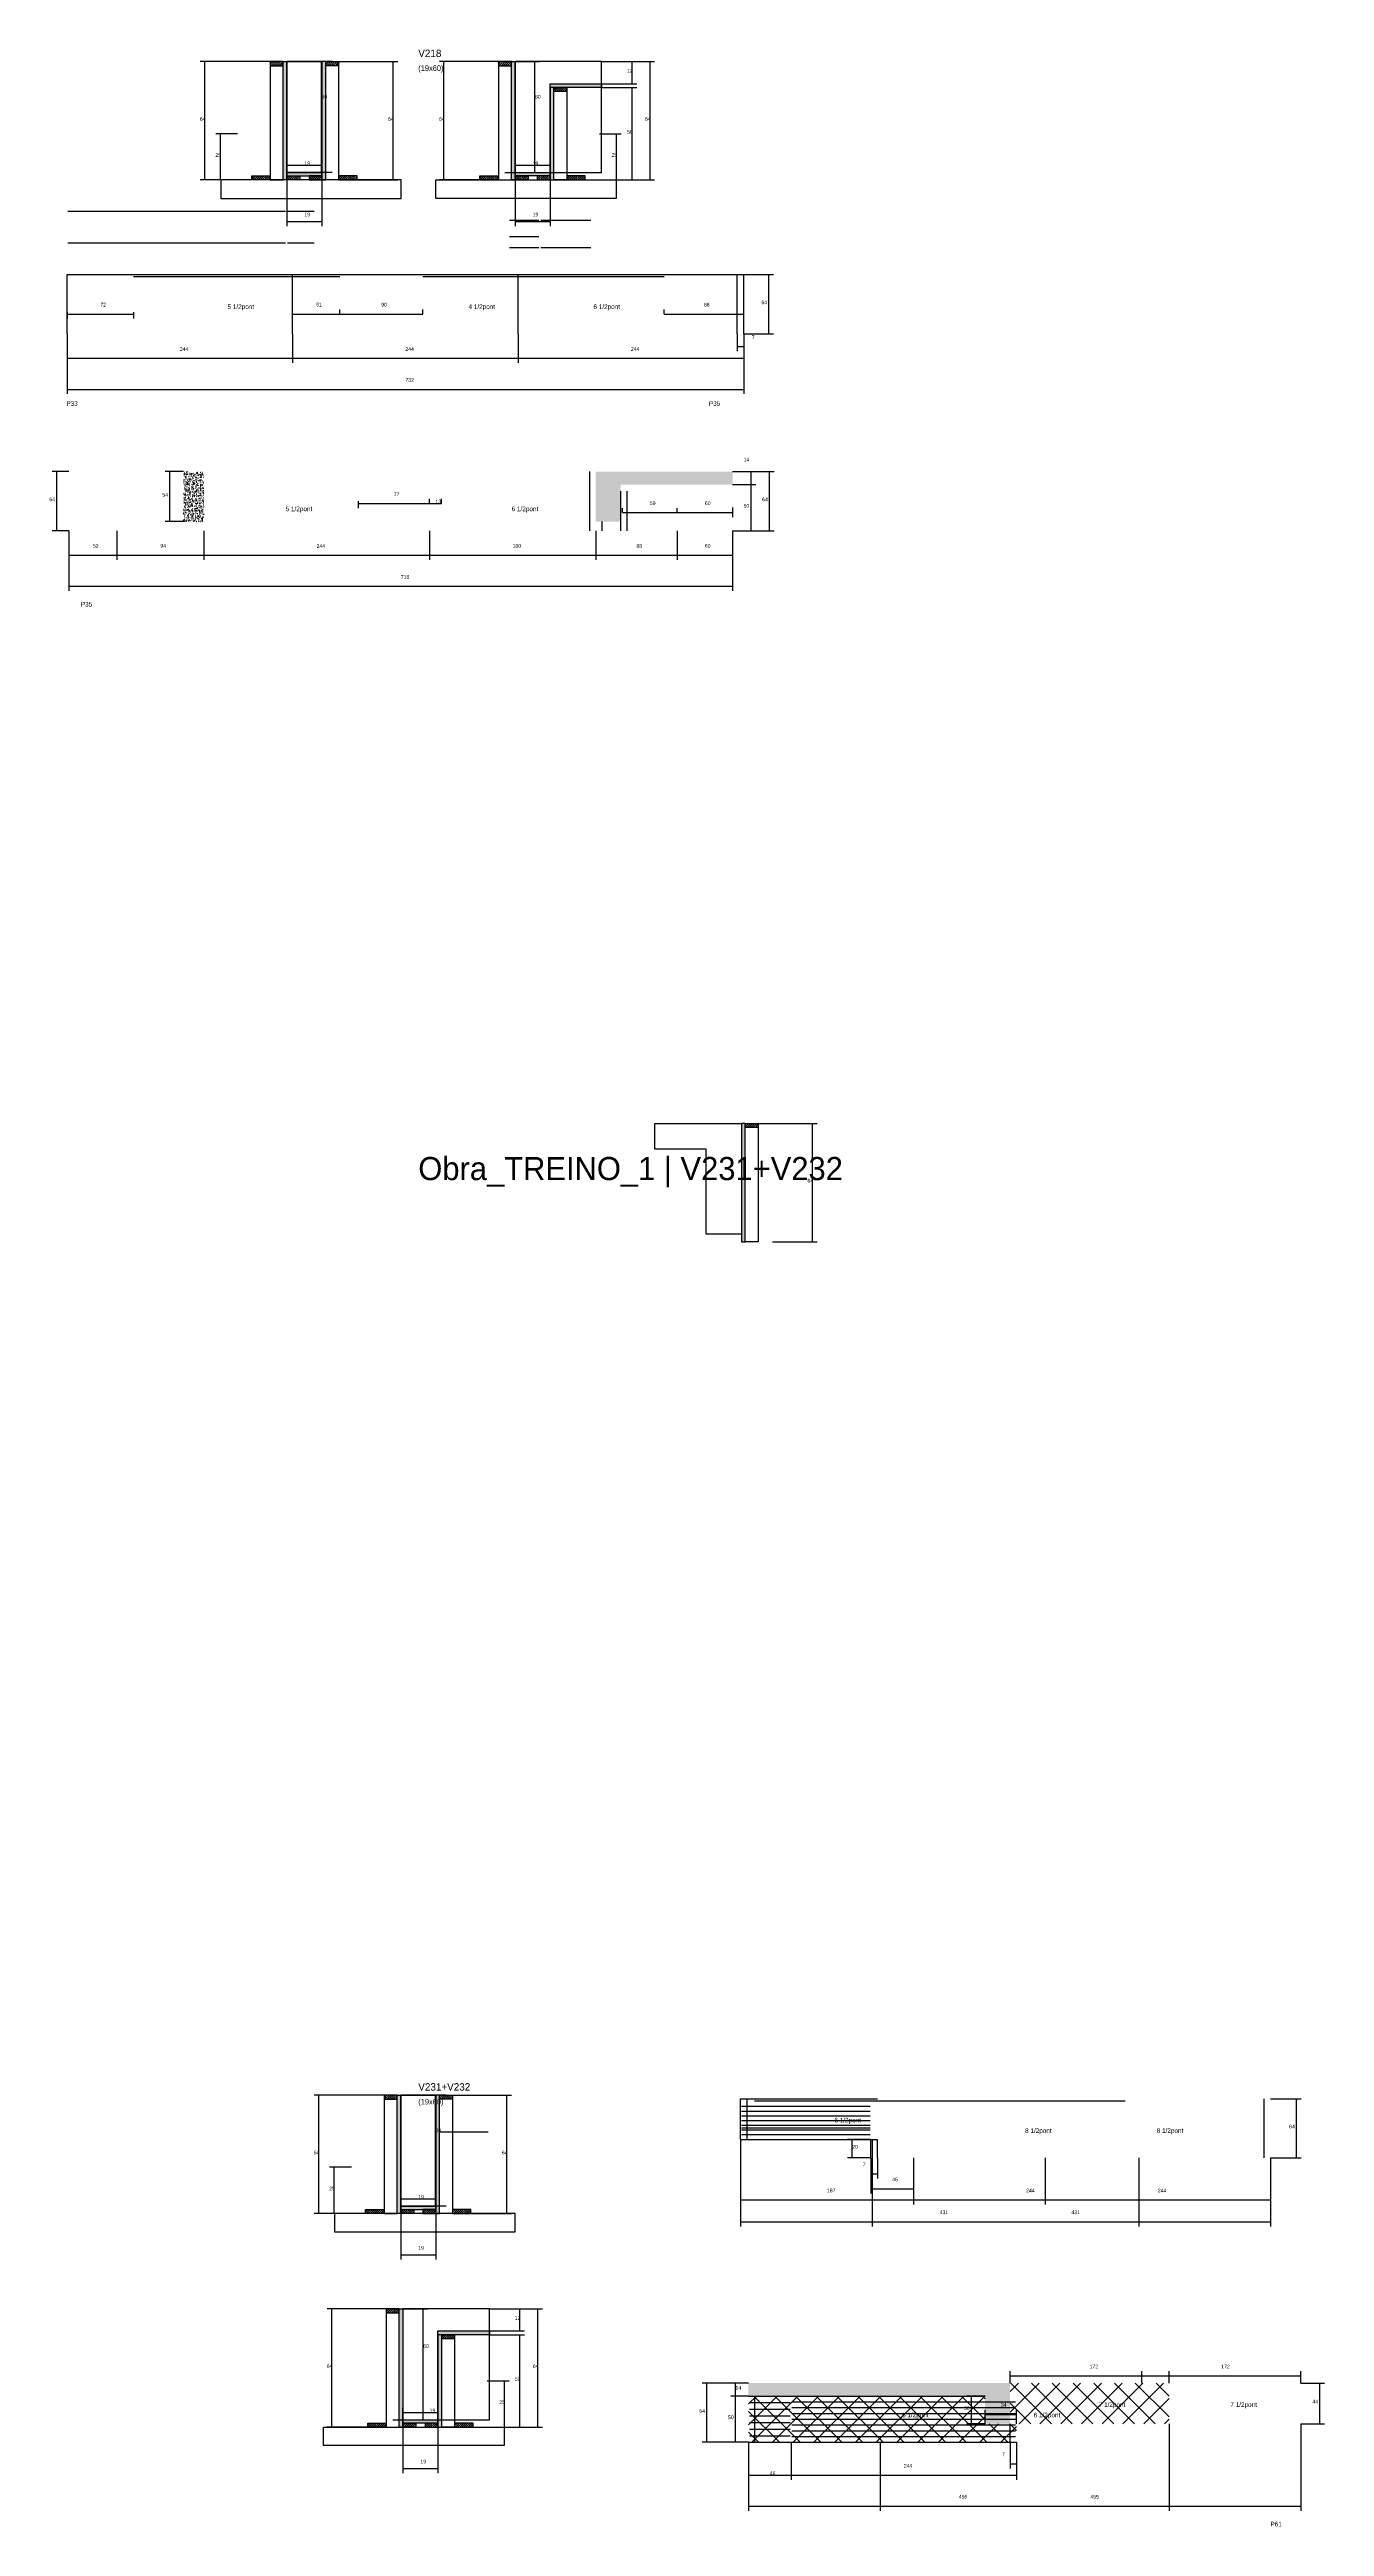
# Model space of a CAD drawing. Header units: metres. Extents: x -2848 to 22762, y -49062 to 1016.
# Drawn here: x 1201 to 2580, y -18067 to -15387 of the extents above; entities that cross this region are included whole.
import ezdxf

# ---------------------------------------------------------------- set-up
doc = ezdxf.new("R2010")
doc.units = ezdxf.units.M
for name, color, linetype in [('CONCRETO', 251, 'Continuous'), ('COTA', 4, 'Continuous'), ('Cota Seção (2x)', 4, 'Continuous'), ('Hachura', 253, 'Continuous'), ('LABEL_ID', 3, 'Continuous'), ('Madeira', 126, 'Continuous'), ('NOMENCLATURA', 7, 'Continuous'), ('Painéis', 200, 'Continuous'), ('REAPROVEITAMENTO', 251, 'Continuous'), ('SARR_2.2x7', 40, 'Continuous'), ('Texto Seção', 7, 'Continuous')]:
    doc.layers.add(name, color=color, linetype=linetype)

msp = doc.modelspace()

# ---------------------------------------------------------------- hatches: boundary and pattern name
at = {"layer": 'COTA'}
h = msp.add_hatch(dxfattribs=at)
h.set_pattern_fill('AR-CONC', scale=0.03)
h.paths.add_polyline_path([(1368, -15897.5), (1368, -15843.5), (1368, -15843.5), (1346, -15843.5), (1346, -15843.5), (1346, -15897.5), (1346, -15897.5), (1368, -15897.5)])
h = msp.add_hatch(dxfattribs=at)
h.set_pattern_fill('AR-CONC', scale=0.03)
h.paths.add_polyline_path([(1819, -15897.5), (1819, -15857.5), (1819, -15857.5), (1940, -15857.5), (1940, -15857.5), (1940, -15843.5), (1940, -15843.5), (1792, -15843.5), (1792, -15843.5), (1792, -15897.5), (1792, -15897.5), (1819, -15897.5)])
h = msp.add_hatch(dxfattribs=at)
h.set_pattern_fill('AR-CONC', scale=0.03)
h.paths.add_polyline_path([(2240.2, -17911.5), (1957.2, -17911.5), (1957.2, -17925.5), (2213.2, -17925.5), (2213.2, -17955.5), (2240.2, -17955.5)])
at = {"layer": 'Hachura'}
h = msp.add_hatch(dxfattribs=at)
h.set_pattern_fill('ANSI31', scale=0.5)
h.paths.add_polyline_path([(1453.8, -15404.4), (1453.8, -15400), (1453.8, -15400), (1439.8, -15400), (1439.8, -15400), (1439.8, -15404.4), (1439.8, -15404.4), (1453.8, -15404.4)])
h = msp.add_hatch(color=8, dxfattribs=at)
h.dxf.hatch_style = 1
h.paths.add_polyline_path([(1453.8, -15400), (1457.8, -15400), (1457.8, -15400), (1457.8, -15528), (1457.8, -15528), (1453.8, -15528), (1453.8, -15528), (1453.8, -15400)])
h = msp.add_hatch(color=8, dxfattribs=at)
h.dxf.hatch_style = 1
h.paths.add_polyline_path([(1499.8, -15400), (1495.8, -15400), (1495.8, -15400), (1495.8, -15528), (1495.8, -15528), (1499.8, -15528), (1499.8, -15528), (1499.8, -15400)])
h = msp.add_hatch(dxfattribs=at)
h.set_pattern_fill('ANSI31', scale=0.5)
h.paths.add_polyline_path([(1499.8, -15404.4), (1499.8, -15400), (1499.8, -15400), (1513.8, -15400), (1513.8, -15400), (1513.8, -15404.4), (1513.8, -15404.4), (1499.8, -15404.4)])
h = msp.add_hatch(dxfattribs=at)
h.set_pattern_fill('ANSI31', scale=0.5)
h.paths.add_polyline_path([(1700.7, -15404.4), (1700.7, -15400), (1700.7, -15400), (1686.7, -15400), (1686.7, -15400), (1686.7, -15404.4), (1686.7, -15404.4), (1700.7, -15404.4)])
h = msp.add_hatch(color=8, dxfattribs=at)
h.dxf.hatch_style = 1
h.paths.add_polyline_path([(1700.7, -15400), (1704.7, -15400), (1704.7, -15400), (1704.7, -15528), (1704.7, -15528), (1700.7, -15528), (1700.7, -15528), (1700.7, -15400)])
h = msp.add_hatch(color=8, dxfattribs=at)
h.dxf.hatch_style = 1
h.paths.add_polyline_path([(1742.7, -15428), (1742.7, -15424), (1742.7, -15424), (1798.3, -15424), (1798.3, -15424), (1798.3, -15428), (1798.3, -15428), (1742.7, -15428)])
h = msp.add_hatch(color=8, dxfattribs=at)
h.dxf.hatch_style = 1
h.paths.add_polyline_path([(1746.7, -15428), (1742.7, -15428), (1742.7, -15428), (1742.7, -15528), (1742.7, -15528), (1746.7, -15528), (1746.7, -15528), (1746.7, -15428)])
h = msp.add_hatch(dxfattribs=at)
h.set_pattern_fill('ANSI31', scale=0.5)
h.paths.add_polyline_path([(1746.7, -15432.4), (1746.7, -15428), (1746.7, -15428), (1760.7, -15428), (1760.7, -15428), (1760.7, -15432.4), (1760.7, -15432.4), (1746.7, -15432.4)])
h = msp.add_hatch(dxfattribs=at)
h.set_pattern_fill('ANSI31', scale=0.5)
h.paths.add_polyline_path([(1419.8, -15528), (1419.8, -15523.6), (1419.8, -15523.6), (1439.8, -15523.6), (1439.8, -15523.6), (1439.8, -15528), (1439.8, -15528), (1419.8, -15528)])
h = msp.add_hatch(color=8, dxfattribs=at)
h.dxf.hatch_style = 1
h.paths.add_polyline_path([(1495.8, -15523.6), (1495.8, -15520), (1495.8, -15520), (1457.8, -15520), (1457.8, -15520), (1457.8, -15523.6), (1457.8, -15523.6), (1495.8, -15523.6)])
h = msp.add_hatch(dxfattribs=at)
h.set_pattern_fill('ANSI31', scale=0.5)
h.paths.add_polyline_path([(1457.8, -15528), (1457.8, -15523.6), (1457.8, -15523.6), (1471.8, -15523.6), (1471.8, -15523.6), (1471.8, -15528), (1471.8, -15528), (1457.8, -15528)])
h = msp.add_hatch(dxfattribs=at)
h.set_pattern_fill('ANSI31', scale=0.5)
h.paths.add_polyline_path([(1495.8, -15528), (1495.8, -15523.6), (1495.8, -15523.6), (1481.8, -15523.6), (1481.8, -15523.6), (1481.8, -15528), (1481.8, -15528), (1495.8, -15528)])
h = msp.add_hatch(dxfattribs=at)
h.set_pattern_fill('ANSI31', scale=0.5)
h.paths.add_polyline_path([(1533.8, -15528), (1533.8, -15523.6), (1533.8, -15523.6), (1513.8, -15523.6), (1513.8, -15523.6), (1513.8, -15528), (1513.8, -15528), (1533.8, -15528)])
h = msp.add_hatch(dxfattribs=at)
h.set_pattern_fill('ANSI31', scale=0.5)
h.paths.add_polyline_path([(1666.7, -15528), (1666.7, -15523.6), (1666.7, -15523.6), (1686.7, -15523.6), (1686.7, -15523.6), (1686.7, -15528), (1686.7, -15528), (1666.7, -15528)])
h = msp.add_hatch(color=8, dxfattribs=at)
h.dxf.hatch_style = 1
h.paths.add_polyline_path([(1704.7, -15523.6), (1704.7, -15520), (1704.7, -15520), (1742.7, -15520), (1742.7, -15520), (1742.7, -15523.6), (1742.7, -15523.6), (1704.7, -15523.6)])
h = msp.add_hatch(dxfattribs=at)
h.set_pattern_fill('ANSI31', scale=0.5)
h.paths.add_polyline_path([(1704.7, -15528), (1704.7, -15523.6), (1704.7, -15523.6), (1718.7, -15523.6), (1718.7, -15523.6), (1718.7, -15528), (1718.7, -15528), (1704.7, -15528)])
h = msp.add_hatch(dxfattribs=at)
h.set_pattern_fill('ANSI31', scale=0.5)
h.paths.add_polyline_path([(1742.7, -15528), (1742.7, -15523.6), (1742.7, -15523.6), (1728.7, -15523.6), (1728.7, -15523.6), (1728.7, -15528), (1728.7, -15528), (1742.7, -15528)])
h = msp.add_hatch(dxfattribs=at)
h.set_pattern_fill('ANSI31', scale=0.5)
h.paths.add_polyline_path([(1780.7, -15528), (1780.7, -15523.6), (1780.7, -15523.6), (1760.7, -15523.6), (1760.7, -15523.6), (1760.7, -15528), (1760.7, -15528), (1780.7, -15528)])
h = msp.add_hatch(color=8, dxfattribs=at)
h.dxf.hatch_style = 1
h.paths.add_polyline_path([(1953.6, -16548.6), (1949.6, -16548.6), (1949.6, -16548.6), (1949.6, -16676.6), (1949.6, -16676.6), (1953.6, -16676.6), (1953.6, -16676.6), (1953.6, -16548.6)])
h = msp.add_hatch(dxfattribs=at)
h.set_pattern_fill('ANSI31', scale=0.5)
h.paths.add_polyline_path([(1953.6, -16553), (1953.6, -16548.6), (1953.6, -16548.6), (1967.6, -16548.6), (1967.6, -16548.6), (1967.6, -16553), (1967.6, -16553), (1953.6, -16553)])
h = msp.add_hatch(dxfattribs=at)
h.set_pattern_fill('ANSI31', scale=0.5)
h.paths.add_polyline_path([(1577, -17604.4), (1577, -17600), (1577, -17600), (1563, -17600), (1563, -17600), (1563, -17604.4), (1563, -17604.4), (1577, -17604.4)])
h = msp.add_hatch(color=8, dxfattribs=at)
h.dxf.hatch_style = 1
h.paths.add_polyline_path([(1577, -17600), (1581, -17600), (1581, -17600), (1581, -17728), (1581, -17728), (1577, -17728), (1577, -17728), (1577, -17600)])
h = msp.add_hatch(color=8, dxfattribs=at)
h.dxf.hatch_style = 1
h.paths.add_polyline_path([(1623, -17600), (1619, -17600), (1619, -17600), (1619, -17728), (1619, -17728), (1623, -17728), (1623, -17728), (1623, -17600)])
h = msp.add_hatch(dxfattribs=at)
h.set_pattern_fill('ANSI31', scale=0.5)
h.paths.add_polyline_path([(1623, -17604.4), (1623, -17600), (1623, -17600), (1637, -17600), (1637, -17600), (1637, -17604.4), (1637, -17604.4), (1623, -17604.4)])
h = msp.add_hatch(dxfattribs=at)
h.set_pattern_fill('ANSI31', scale=0.5)
h.paths.add_polyline_path([(1543, -17728), (1543, -17723.6), (1543, -17723.6), (1563, -17723.6), (1563, -17723.6), (1563, -17728), (1563, -17728), (1543, -17728)])
h = msp.add_hatch(color=8, dxfattribs=at)
h.dxf.hatch_style = 1
h.paths.add_polyline_path([(1619, -17723.6), (1619, -17720), (1619, -17720), (1581, -17720), (1581, -17720), (1581, -17723.6), (1581, -17723.6), (1619, -17723.6)])
h = msp.add_hatch(dxfattribs=at)
h.set_pattern_fill('ANSI31', scale=0.5)
h.paths.add_polyline_path([(1581, -17728), (1581, -17723.6), (1581, -17723.6), (1595, -17723.6), (1595, -17723.6), (1595, -17728), (1595, -17728), (1581, -17728)])
h = msp.add_hatch(dxfattribs=at)
h.set_pattern_fill('ANSI31', scale=0.5)
h.paths.add_polyline_path([(1619, -17728), (1619, -17723.6), (1619, -17723.6), (1605, -17723.6), (1605, -17723.6), (1605, -17728), (1605, -17728), (1619, -17728)])
h = msp.add_hatch(dxfattribs=at)
h.set_pattern_fill('ANSI31', scale=0.5)
h.paths.add_polyline_path([(1657, -17728), (1657, -17723.6), (1657, -17723.6), (1637, -17723.6), (1637, -17723.6), (1637, -17728), (1637, -17728), (1657, -17728)])
h = msp.add_hatch(dxfattribs=at)
h.set_pattern_fill('ANSI31', scale=0.5)
h.paths.add_polyline_path([(1579.3, -17835.5), (1579.3, -17831.1), (1579.3, -17831.1), (1565.3, -17831.1), (1565.3, -17831.1), (1565.3, -17835.5), (1565.3, -17835.5), (1579.3, -17835.5)])
h = msp.add_hatch(color=8, dxfattribs=at)
h.dxf.hatch_style = 1
h.paths.add_polyline_path([(1579.3, -17831.1), (1583.3, -17831.1), (1583.3, -17831.1), (1583.3, -17959.1), (1583.3, -17959.1), (1579.3, -17959.1), (1579.3, -17959.1), (1579.3, -17831.1)])
h = msp.add_hatch(color=8, dxfattribs=at)
h.dxf.hatch_style = 1
h.paths.add_polyline_path([(1621.3, -17859.1), (1621.3, -17855.1), (1621.3, -17855.1), (1676.9, -17855.1), (1676.9, -17855.1), (1676.9, -17859.1), (1676.9, -17859.1), (1621.3, -17859.1)])
h = msp.add_hatch(color=8, dxfattribs=at)
h.dxf.hatch_style = 1
h.paths.add_polyline_path([(1625.3, -17859.1), (1621.3, -17859.1), (1621.3, -17859.1), (1621.3, -17959.1), (1621.3, -17959.1), (1625.3, -17959.1), (1625.3, -17959.1), (1625.3, -17859.1)])
h = msp.add_hatch(dxfattribs=at)
h.set_pattern_fill('ANSI31', scale=0.5)
h.paths.add_polyline_path([(1625.3, -17863.5), (1625.3, -17859.1), (1625.3, -17859.1), (1639.3, -17859.1), (1639.3, -17859.1), (1639.3, -17863.5), (1639.3, -17863.5), (1625.3, -17863.5)])
h = msp.add_hatch(color=8, dxfattribs=at)
h.dxf.hatch_style = 1
h.paths.add_polyline_path([(1583.3, -17954.7), (1583.3, -17951.1), (1583.3, -17951.1), (1621.3, -17951.1), (1621.3, -17951.1), (1621.3, -17954.7), (1621.3, -17954.7), (1583.3, -17954.7)])
h = msp.add_hatch(dxfattribs=at)
h.set_pattern_fill('ANSI31', scale=0.5)
h.paths.add_polyline_path([(1545.3, -17959.1), (1545.3, -17954.7), (1545.3, -17954.7), (1565.3, -17954.7), (1565.3, -17954.7), (1565.3, -17959.1), (1565.3, -17959.1), (1545.3, -17959.1)])
h = msp.add_hatch(dxfattribs=at)
h.set_pattern_fill('ANSI31', scale=0.5)
h.paths.add_polyline_path([(1583.3, -17959.1), (1583.3, -17954.7), (1583.3, -17954.7), (1597.3, -17954.7), (1597.3, -17954.7), (1597.3, -17959.1), (1597.3, -17959.1), (1583.3, -17959.1)])
h = msp.add_hatch(dxfattribs=at)
h.set_pattern_fill('ANSI31', scale=0.5)
h.paths.add_polyline_path([(1621.3, -17959.1), (1621.3, -17954.7), (1621.3, -17954.7), (1607.3, -17954.7), (1607.3, -17954.7), (1607.3, -17959.1), (1607.3, -17959.1), (1621.3, -17959.1)])
h = msp.add_hatch(dxfattribs=at)
h.set_pattern_fill('ANSI31', scale=0.5)
h.paths.add_polyline_path([(1659.3, -17959.1), (1659.3, -17954.7), (1659.3, -17954.7), (1639.3, -17954.7), (1639.3, -17954.7), (1639.3, -17959.1), (1639.3, -17959.1), (1659.3, -17959.1)])
at = {"layer": 'REAPROVEITAMENTO'}
h = msp.add_hatch(dxfattribs=at)
h.set_pattern_fill('ANSI37', scale=5)
h.paths.add_polyline_path([(2247.2, -17955.5), (2213.2, -17955.5), (2213.2, -17955.5), (2213.2, -17925.5), (2213.2, -17925.5), (1957.2, -17925.5), (1957.2, -17925.5), (1957.2, -17975.5), (1957.2, -17975.5), (2247.2, -17975.5), (2247.2, -17975.5), (2247.2, -17955.5)])
h = msp.add_hatch(dxfattribs=at)
h.set_pattern_fill('ANSI37', scale=5)
h.paths.add_polyline_path([(2412.2, -17911.5), (2240.2, -17911.5), (2240.2, -17911.5), (2240.2, -17955.5), (2240.2, -17955.5), (2412.2, -17955.5), (2412.2, -17955.5), (2412.2, -17911.5)])

# ---------------------------------------------------------------- linework, layer by layer
at = {"layer": 'CONCRETO'}
for points in [[(1457.8, -15400), (1457.8, -15400), (1495.8, -15400), (1495.8, -15428), (1495.8, -15428), (1495.8, -15520), (1457.8, -15520), (1457.8, -15400)], [(1457.8, -15520), (1495.8, -15520), (1495.8, -15400), (1457.8, -15400)], [(1798.3, -15424), (1798.3, -15400), (1704.7, -15400), (1704.7, -15428), (1704.7, -15428), (1704.7, -15520), (1742.7, -15520), (1742.7, -15424)], [(1704.7, -15520), (1798.3, -15520), (1798.3, -15400), (1704.7, -15400)], [(1856, -16576.6), (1856, -16548.6), (1949.6, -16548.6), (1949.6, -16576.6), (1949.6, -16576.6), (1949.6, -16668.6), (1911.6, -16668.6), (1911.6, -16576.6)], [(1581, -17600), (1581, -17600), (1619, -17600), (1619, -17628), (1619, -17628), (1619, -17720), (1581, -17720), (1581, -17600)], [(1581, -17720), (1619, -17720), (1619, -17600), (1581, -17600)], [(1676.9, -17855.1), (1676.9, -17831.1), (1583.3, -17831.1), (1583.3, -17859.1), (1583.3, -17859.1), (1583.3, -17951.1), (1621.3, -17951.1), (1621.3, -17855.1)], [(1583.3, -17951.1), (1676.9, -17951.1), (1676.9, -17831.1), (1583.3, -17831.1)]]:
    msp.add_lwpolyline(points, close=True, dxfattribs=at)
at = {"layer": 'COTA'}
for p, q in [((1439.8, -15400), (1364.1, -15400)), ((1369.1, -15528), (1369.1, -15400)), ((1513.8, -15400), (1577.7, -15400)), ((1572.7, -15528), (1572.7, -15400)), ((1686.7, -15400), (1622.8, -15400)), ((1627.8, -15528), (1627.8, -15400)), ((1798.3, -15400), (1855.7, -15400)), ((1798.3, -15400), (1836.3, -15400)), ((1831.3, -15424), (1831.3, -15400)), ((1850.7, -15528), (1850.7, -15400)), ((1798.3, -15424), (1836.3, -15424)), ((1798.3, -15428), (1836.3, -15428)), ((1831.3, -15528), (1831.3, -15428)), ((1404.5, -15478.1), (1380.9, -15478.1)), ((1385.9, -15528), (1385.9, -15478.1)), ((1796, -15478.1), (1819.5, -15478.1)), ((1814.5, -15528), (1814.5, -15478.1)), ((1424.2, -15528), (1364.1, -15528)), ((1404.5, -15528), (1380.9, -15528)), ((1457.8, -15528), (1457.8, -15577.8)), ((1495.8, -15528), (1495.8, -15577.8)), ((1529.4, -15528), (1577.7, -15528)), ((1671.1, -15528), (1622.8, -15528)), ((1704.7, -15528), (1704.7, -15577.8)), ((1742.7, -15528), (1742.7, -15577.8)), ((1776.3, -15528), (1855.7, -15528)), ((1776.3, -15528), (1836.3, -15528)), ((1796, -15528), (1819.5, -15528)), ((1457.8, -15572.8), (1495.8, -15572.8)), ((1704.7, -15572.8), (1742.7, -15572.8)), ((1220, -15694.4), (1220, -15759.5)), ((1220, -15694.4), (1220, -15725.9)), ((1464, -15694.4), (1464, -15725.9)), ((1464, -15694.4), (1464, -15725.9)), ((1708, -15694.4), (1708, -15725.9)), ((1708, -15694.4), (1708, -15725.9)), ((1945, -15694.4), (1945, -15713.3)), ((1952, -15694.4), (1952, -15725.9)), ((1952, -15694.4), (1952, -15759.5)), ((1952, -15694.4), (1952, -15713.3)), ((1220, -15720.9), (1464, -15720.9)), ((1464, -15720.9), (1708, -15720.9)), ((1708, -15720.9), (1952, -15720.9)), ((1945, -15708.3), (1952, -15708.3)), ((1220, -15754.5), (1952, -15754.5)), ((1222, -15907.5), (1222, -15972.6)), ((1368, -15907.5), (1368, -15939)), ((1612, -15907.5), (1612, -15939)), ((1612, -15907.5), (1612, -15939)), ((1792, -15907.5), (1792, -15939)), ((1792, -15907.5), (1792, -15939)), ((1880, -15907.5), (1880, -15939)), ((1880, -15907.5), (1880, -15939)), ((1940, -15907.5), (1940, -15939)), ((1940, -15907.5), (1940, -15972.6)), ((1368, -15934), (1612, -15934)), ((1612, -15934), (1792, -15934)), ((1792, -15934), (1880, -15934)), ((1880, -15934), (1940, -15934)), ((1222, -15967.6), (1940, -15967.6)), ((1967.6, -16548.6), (2031.5, -16548.6)), ((2026.5, -16676.6), (2026.5, -16548.6)), ((1983.2, -16676.6), (2031.5, -16676.6)), ((1563, -17600), (1487.3, -17600)), ((1492.3, -17728), (1492.3, -17600)), ((1637, -17600), (1700.9, -17600)), ((1695.9, -17728), (1695.9, -17600)), ((1948.6, -17647.8), (1948.6, -17741.9)), ((1948.6, -17647.8), (1948.6, -17718.1)), ((2091, -17647.8), (2091, -17741.9)), ((1527.7, -17678), (1504.1, -17678)), ((1509.1, -17728), (1509.1, -17678)), ((2089.6, -17667.8), (2089.6, -17690.2)), ((2089.6, -17685.2), (2096.6, -17685.2)), ((2096.6, -17667.8), (2096.6, -17690.2)), ((2135.6, -17667.8), (2135.6, -17718.1)), ((2135.6, -17667.8), (2135.6, -17718.1)), ((2278, -17667.8), (2278, -17718.1)), ((2379.6, -17667.8), (2379.6, -17718.1)), ((2379.6, -17667.8), (2379.6, -17741.9)), ((2522, -17667.8), (2522, -17718.1)), ((2522, -17667.8), (2522, -17741.9)), ((1547.4, -17728), (1487.3, -17728)), ((1527.7, -17728), (1504.1, -17728)), ((1581, -17728), (1581, -17777.7)), ((1619, -17728), (1619, -17777.7)), ((1652.6, -17728), (1700.9, -17728)), ((1948.6, -17713.1), (2135.6, -17713.1)), ((1948.6, -17736.9), (2379.6, -17736.9)), ((2091, -17736.9), (2522, -17736.9)), ((2135.6, -17713.1), (2379.6, -17713.1)), ((2278, -17713.1), (2522, -17713.1)), ((1581, -17772.7), (1619, -17772.7)), ((1565.3, -17831.1), (1501.4, -17831.1)), ((1506.4, -17959.1), (1506.4, -17831.1)), ((1676.9, -17831.1), (1734.3, -17831.1)), ((1676.9, -17831.1), (1715, -17831.1)), ((1710, -17855.1), (1710, -17831.1)), ((1729.3, -17959.1), (1729.3, -17831.1)), ((1676.9, -17855.1), (1715, -17855.1)), ((1676.9, -17859.1), (1715, -17859.1)), ((1710, -17959.1), (1710, -17859.1)), ((2240.2, -17911.5), (2240.2, -17898.7)), ((2382.6, -17911.5), (2382.6, -17898.7)), ((2412.2, -17911.5), (2412.2, -17898.7)), ((2554.6, -17911.5), (2554.6, -17898.7)), ((1674.6, -17909.1), (1698.2, -17909.1)), ((1693.2, -17959.1), (1693.2, -17909.1)), ((2213.2, -17925.5), (2193.5, -17925.5)), ((2198.5, -17955.5), (2198.5, -17925.5)), ((2240.2, -17903.7), (2412.2, -17903.7)), ((2382.6, -17903.7), (2554.6, -17903.7)), ((2554.6, -17911.5), (2580.3, -17911.5)), ((2575.3, -17955.5), (2575.3, -17911.5)), ((1549.7, -17959.1), (1501.4, -17959.1)), ((1583.3, -17959.1), (1583.3, -18008.8)), ((1621.3, -17959.1), (1621.3, -18008.8)), ((1654.9, -17959.1), (1734.3, -17959.1)), ((1654.9, -17959.1), (1715, -17959.1)), ((1674.6, -17959.1), (1698.2, -17959.1)), ((1957.2, -17975.5), (1957.2, -18016)), ((1957.2, -17975.5), (1957.2, -18049.6)), ((2003.2, -17975.5), (2003.2, -18016)), ((2003.2, -17975.5), (2003.2, -18016)), ((2099.6, -17975.5), (2099.6, -18049.6)), ((2213.2, -17955.5), (2193.5, -17955.5)), ((2240.2, -17975.5), (2240.2, -18003.7)), ((2247.2, -17975.5), (2247.2, -18016)), ((2247.2, -17975.5), (2247.2, -18003.7)), ((2412.2, -17955.5), (2412.2, -18049.6)), ((2554.6, -17955.5), (2554.6, -18049.6)), ((2554.6, -17955.5), (2580.3, -17955.5)), ((1583.3, -18003.8), (1621.3, -18003.8)), ((2240.2, -17998.7), (2247.2, -17998.7)), ((1957.2, -18011), (2003.2, -18011)), ((2003.2, -18011), (2247.2, -18011)), ((1957.2, -18044.6), (2412.2, -18044.6)), ((2099.6, -18044.6), (2554.6, -18044.6))]:
    msp.add_line(p, q, dxfattribs=at)
at = {"layer": 'Cota Seção (2x)'}
for p, q in [((1506.8, -15400), (1490.3, -15400)), ((1495.3, -15520), (1495.3, -15400)), ((1693.7, -15400), (1731.2, -15400)), ((1726.2, -15520), (1726.2, -15400)), ((1457.8, -15528), (1457.8, -15507)), ((1457.8, -15512), (1495.8, -15512)), ((1495.8, -15528), (1495.8, -15507)), ((1704.7, -15528), (1704.7, -15507)), ((1704.7, -15512), (1742.7, -15512)), ((1742.7, -15528), (1742.7, -15507)), ((1506.8, -15520), (1490.3, -15520)), ((1693.7, -15520), (1731.2, -15520)), ((1952, -15630.4), (1984.3, -15630.4)), ((1979.3, -15694.4), (1979.3, -15630.4)), ((1220, -15671.1), (1220, -15678)), ((1220, -15673), (1292, -15673)), ((1292, -15671.1), (1292, -15678)), ((1464, -15673), (1464, -15668)), ((1464, -15673), (1515, -15673)), ((1515, -15673), (1515, -15668)), ((1515, -15673), (1515, -15668)), ((1515, -15673), (1605, -15673)), ((1605, -15673), (1605, -15668)), ((1866, -15673), (1866, -15668)), ((1866, -15673), (1952, -15673)), ((1952, -15673), (1952, -15668)), ((1952, -15694.4), (1984.3, -15694.4)), ((1222, -15843.5), (1203.9, -15843.5)), ((1208.9, -15907.5), (1208.9, -15843.5)), ((1346, -15843.5), (1326.2, -15843.5)), ((1331.2, -15897.5), (1331.2, -15843.5)), ((1940, -15843.5), (1965, -15843.5)), ((1940, -15843.5), (1985.1, -15843.5)), ((1940, -15857.5), (1965, -15857.5)), ((1940, -15857.5), (1965, -15857.5)), ((1960, -15857.5), (1960, -15843.5)), ((1960, -15907.5), (1960, -15857.5)), ((1980.1, -15907.5), (1980.1, -15843.5)), ((1535, -15875.5), (1535, -15882.9)), ((1535, -15877.9), (1612, -15877.9)), ((1612, -15877.9), (1612, -15872.9)), ((1612, -15877.9), (1612, -15872.9)), ((1612, -15877.9), (1625, -15877.9)), ((1625, -15877.9), (1625, -15872.9)), ((1821, -15887.9), (1821, -15882.9)), ((1821, -15887.9), (1880, -15887.9)), ((1880, -15887.9), (1880, -15882.9)), ((1880, -15887.9), (1880, -15882.9)), ((1880, -15887.9), (1940, -15887.9)), ((1940, -15882.5), (1940, -15892.9)), ((1222, -15907.5), (1203.9, -15907.5)), ((1222, -15907.5), (1222, -15939)), ((1274, -15907.5), (1274, -15939)), ((1274, -15907.5), (1274, -15939)), ((1346, -15897.5), (1326.2, -15897.5)), ((1368, -15907.5), (1368, -15939)), ((1940, -15907.5), (1965, -15907.5)), ((1940, -15907.5), (1985.1, -15907.5)), ((1222, -15934), (1274, -15934)), ((1274, -15934), (1368, -15934)), ((1630, -17600), (1613.5, -17600)), ((1618.5, -17720), (1618.5, -17600)), ((2522, -17603.8), (2555.2, -17603.8)), ((2550.2, -17667.8), (2550.2, -17603.8)), ((2089.6, -17647.8), (2064.4, -17647.8)), ((2069.4, -17667.8), (2069.4, -17647.8)), ((2089.6, -17667.8), (2064.4, -17667.8)), ((2089.6, -17667.8), (2089.6, -17706.2)), ((2135.6, -17667.8), (2135.6, -17706.2)), ((2522, -17667.8), (2555.2, -17667.8)), ((1581, -17728), (1581, -17707)), ((1581, -17712), (1619, -17712)), ((1619, -17728), (1619, -17707)), ((2089.6, -17701.2), (2135.6, -17701.2)), ((1630, -17720), (1613.5, -17720)), ((1572.3, -17831.1), (1610.3, -17831.1)), ((1605.3, -17951.1), (1605.3, -17831.1)), ((1957.2, -17911.5), (1907.1, -17911.5)), ((1912.1, -17975.5), (1912.1, -17911.5)), ((1957.2, -17911.5), (1938.2, -17911.5)), ((1957.2, -17925.5), (1938.2, -17925.5)), ((1957.2, -17925.5), (1938.2, -17925.5)), ((1943.2, -17925.5), (1943.2, -17911.5)), ((1943.2, -17975.5), (1943.2, -17925.5)), ((1572.3, -17951.1), (1610.3, -17951.1)), ((1583.3, -17959.1), (1583.3, -17938.1)), ((1583.3, -17943.1), (1621.3, -17943.1)), ((1621.3, -17959.1), (1621.3, -17938.1)), ((2213.2, -17955.5), (2213.2, -17940.4)), ((2213.2, -17945.4), (2247.2, -17945.4)), ((2247.2, -17955.5), (2247.2, -17940.4)), ((1957.2, -17975.5), (1907.1, -17975.5)), ((1957.2, -17975.5), (1938.2, -17975.5))]:
    msp.add_line(p, q, dxfattribs=at)
at = {"layer": 'Madeira'}
for points in [[(1453.8, -15404.4), (1453.8, -15400), (1439.8, -15400), (1439.8, -15404.4)], [(1453.8, -15400), (1439.8, -15400), (1439.8, -15528), (1453.8, -15528)], [(1499.8, -15404.4), (1499.8, -15400), (1513.8, -15400), (1513.8, -15404.4)], [(1499.8, -15400), (1513.8, -15400), (1513.8, -15528), (1499.8, -15528)], [(1700.7, -15404.4), (1700.7, -15400), (1686.7, -15400), (1686.7, -15404.4)], [(1700.7, -15400), (1686.7, -15400), (1686.7, -15528), (1700.7, -15528)], [(1746.7, -15432.4), (1746.7, -15428), (1760.7, -15428), (1760.7, -15432.4)], [(1746.7, -15428), (1760.7, -15428), (1760.7, -15528), (1746.7, -15528)], [(1386.3, -15548), (1581.5, -15548), (1581.5, -15528), (1386.3, -15528)], [(1419.8, -15528), (1419.8, -15523.6), (1439.8, -15523.6), (1439.8, -15528)], [(1457.8, -15528), (1457.8, -15523.6), (1471.8, -15523.6), (1471.8, -15528)], [(1495.8, -15528), (1495.8, -15523.6), (1481.8, -15523.6), (1481.8, -15528)], [(1533.8, -15528), (1533.8, -15523.6), (1513.8, -15523.6), (1513.8, -15528)], [(1814.1, -15548), (1618.9, -15548), (1618.9, -15528), (1814.1, -15528)], [(1666.7, -15528), (1666.7, -15523.6), (1686.7, -15523.6), (1686.7, -15528)], [(1704.7, -15528), (1704.7, -15523.6), (1718.7, -15523.6), (1718.7, -15528)], [(1742.7, -15528), (1742.7, -15523.6), (1728.7, -15523.6), (1728.7, -15528)], [(1780.7, -15528), (1780.7, -15523.6), (1760.7, -15523.6), (1760.7, -15528)], [(1953.6, -16553), (1953.6, -16548.6), (1967.6, -16548.6), (1967.6, -16553)], [(1953.6, -16548.6), (1967.6, -16548.6), (1967.6, -16676.6), (1953.6, -16676.6)], [(1577, -17604.4), (1577, -17600), (1563, -17600), (1563, -17604.4)], [(1577, -17600), (1563, -17600), (1563, -17728), (1577, -17728)], [(1623, -17604.4), (1623, -17600), (1637, -17600), (1637, -17604.4)], [(1623, -17600), (1637, -17600), (1637, -17728), (1623, -17728)], [(1509.5, -17748), (1704.7, -17748), (1704.7, -17728), (1509.5, -17728)], [(1543, -17728), (1543, -17723.6), (1563, -17723.6), (1563, -17728)], [(1581, -17728), (1581, -17723.6), (1595, -17723.6), (1595, -17728)], [(1619, -17728), (1619, -17723.6), (1605, -17723.6), (1605, -17728)], [(1657, -17728), (1657, -17723.6), (1637, -17723.6), (1637, -17728)], [(1579.3, -17835.5), (1579.3, -17831.1), (1565.3, -17831.1), (1565.3, -17835.5)], [(1579.3, -17831.1), (1565.3, -17831.1), (1565.3, -17959.1), (1579.3, -17959.1)], [(1625.3, -17863.5), (1625.3, -17859.1), (1639.3, -17859.1), (1639.3, -17863.5)], [(1625.3, -17859.1), (1639.3, -17859.1), (1639.3, -17959.1), (1625.3, -17959.1)], [(1692.8, -17979.1), (1497.6, -17979.1), (1497.6, -17959.1), (1692.8, -17959.1)], [(1545.3, -17959.1), (1545.3, -17954.7), (1565.3, -17954.7), (1565.3, -17959.1)], [(1583.3, -17959.1), (1583.3, -17954.7), (1597.3, -17954.7), (1597.3, -17959.1)], [(1621.3, -17959.1), (1621.3, -17954.7), (1607.3, -17954.7), (1607.3, -17959.1)], [(1659.3, -17959.1), (1659.3, -17954.7), (1639.3, -17954.7), (1639.3, -17959.1)]]:
    msp.add_lwpolyline(points, close=True, dxfattribs=at)
at = {"layer": 'Painéis'}
for p, q in [((1457.8, -15528), (1457.8, -15400)), ((1495.8, -15528), (1495.8, -15400)), ((1704.7, -15528), (1704.7, -15400)), ((1742.7, -15424), (1798.3, -15424)), ((1742.7, -15428), (1742.7, -15424)), ((1742.7, -15528), (1742.7, -15428)), ((1798.3, -15428), (1798.3, -15424)), ((1457.8, -15520), (1495.8, -15520)), ((1457.8, -15523.6), (1457.8, -15520)), ((1495.8, -15523.6), (1495.8, -15520)), ((1704.7, -15520), (1742.7, -15520)), ((1704.7, -15523.6), (1704.7, -15520)), ((1742.7, -15523.6), (1742.7, -15520)), ((1220, -15630.4), (1952, -15630.4)), ((1220, -15694.4), (1220, -15630.4)), ((1464, -15694.4), (1464, -15630.4)), ((1708, -15694.4), (1708, -15630.4)), ((1952, -15694.4), (1952, -15630.4)), ((1619, -17728), (1619, -17600)), ((1948.6, -17603.8), (2096.6, -17603.8)), ((1948.6, -17647.8), (1948.6, -17603.8)), ((1948.6, -17647.8), (2089.6, -17647.8)), ((2089.6, -17667.8), (2089.6, -17647.8)), ((1581, -17720), (1619, -17720)), ((1581, -17720), (1619, -17720)), ((1619, -17723.6), (1619, -17720)), ((1621.3, -17855.1), (1676.9, -17855.1)), ((1621.3, -17859.1), (1621.3, -17855.1)), ((1621.3, -17855.1), (1676.9, -17855.1)), ((1621.3, -17959.1), (1621.3, -17859.1)), ((1676.9, -17859.1), (1676.9, -17855.1)), ((1957.2, -17925.5), (2213.2, -17925.5)), ((1583.3, -17951.1), (1621.3, -17951.1)), ((1957.2, -17975.5), (2247.2, -17975.5))]:
    msp.add_line(p, q, dxfattribs=at)
for points in [[(1453.8, -15400), (1457.8, -15400), (1457.8, -15528), (1453.8, -15528)], [(1499.8, -15400), (1495.8, -15400), (1495.8, -15528), (1499.8, -15528)], [(1700.7, -15400), (1704.7, -15400), (1704.7, -15528), (1700.7, -15528)], [(1742.7, -15428), (1742.7, -15424), (1798.3, -15424), (1798.3, -15428)], [(1746.7, -15428), (1742.7, -15428), (1742.7, -15528), (1746.7, -15528)], [(1495.8, -15523.6), (1495.8, -15520), (1457.8, -15520), (1457.8, -15523.6)], [(1704.7, -15523.6), (1704.7, -15520), (1742.7, -15520), (1742.7, -15523.6)], [(1953.6, -16548.6), (1949.6, -16548.6), (1949.6, -16676.6), (1953.6, -16676.6)], [(1577, -17600), (1581, -17600), (1581, -17728), (1577, -17728)], [(1623, -17600), (1619, -17600), (1619, -17728), (1623, -17728)], [(1619, -17723.6), (1619, -17720), (1581, -17720), (1581, -17723.6)], [(1579.3, -17831.1), (1583.3, -17831.1), (1583.3, -17959.1), (1579.3, -17959.1)], [(1621.3, -17859.1), (1621.3, -17855.1), (1676.9, -17855.1), (1676.9, -17859.1)], [(1625.3, -17859.1), (1621.3, -17859.1), (1621.3, -17959.1), (1625.3, -17959.1)], [(1583.3, -17954.7), (1583.3, -17951.1), (1621.3, -17951.1), (1621.3, -17954.7)]]:
    msp.add_lwpolyline(points, close=True, dxfattribs=at)
at = {"layer": 'SARR_2.2x7'}
for p, q in [((1221, -15561.6), (1456.5, -15561.6)), ((1458.5, -15561.6), (1487.5, -15561.6)), ((1698.5, -15571.4), (1730.5, -15571.4)), ((1698.5, -15589.1), (1730.5, -15589.1)), ((1732.5, -15571.4), (1786.5, -15571.4)), ((1221, -15596), (1456.5, -15596)), ((1458.5, -15596), (1487.5, -15596)), ((1698.5, -15600.9), (1730.5, -15600.9)), ((1732.5, -15600.9), (1786.5, -15600.9)), ((1292, -15632.6), (1464, -15632.6)), ((1464, -15632.6), (1515, -15632.6)), ((1605, -15632.6), (1708, -15632.6)), ((1708, -15632.6), (1866, -15632.6)), ((1945, -15694.4), (1945, -15630.4)), ((1785.4, -15907.5), (1785.4, -15843.5)), ((1819, -15907.5), (1819, -15864.5)), ((1826, -15907.5), (1826, -15864.5)), ((1799, -15907.5), (1799, -15897.5)), ((1955.6, -17647.8), (1955.6, -17603.8)), ((2515, -17667.8), (2515, -17603.8)), ((1949.7, -17611.9), (2088.7, -17611.9)), ((1949.7, -17617.1), (2088.7, -17617.1)), ((1949.7, -17622.2), (2088.7, -17622.2)), ((1949.7, -17627.3), (2088.7, -17627.3)), ((1963.6, -17606), (2135.6, -17606)), ((2135.6, -17606), (2364.6, -17606)), ((1622.3, -17639.7), (1675.7, -17639.7)), ((1949.7, -17632.4), (2088.7, -17632.4)), ((1949.7, -17635.2), (2088.7, -17635.2)), ((1949.7, -17637.6), (2088.7, -17637.6)), ((1949.7, -17642.7), (2088.7, -17642.7)), ((2089.6, -17647.8), (2096.6, -17647.8)), ((2096.6, -17667.8), (2096.6, -17647.8)), ((1964.2, -17975.5), (1964.2, -17925.5)), ((1958.2, -17932.6), (2002.2, -17932.6)), ((1958.2, -17939.8), (2002.2, -17939.8)), ((1958.2, -17946.9), (2002.2, -17946.9)), ((2004.2, -17931.8), (2246.2, -17931.8)), ((2004.2, -17938), (2246.2, -17938)), ((2004.2, -17944.2), (2246.2, -17944.2)), ((2004.2, -17950.5), (2246.2, -17950.5)), ((1958.2, -17954.1), (2002.2, -17954.1)), ((1958.2, -17961.2), (2002.2, -17961.2)), ((1958.2, -17968.4), (2002.2, -17968.4)), ((2004.2, -17956.8), (2246.2, -17956.8)), ((2004.2, -17963), (2246.2, -17963)), ((2004.2, -17969.2), (2246.2, -17969.2)), ((2240.2, -17975.5), (2240.2, -17955.5))]:
    msp.add_line(p, q, dxfattribs=at)

# ---------------------------------------------------------------- texts
at = {"layer": 'COTA'}
for s, p in [('12', (1825.8, -15412)), ('64', (1363.6, -15464)), ('64', (1567.2, -15464)), ('64', (1622.3, -15464)), ('64', (1845.2, -15464)), ('50', (1825.8, -15478)), ('25', (1380.4, -15503)), ('25', (1809, -15503)), ('19', (1476.8, -15567.3)), ('19', (1723.7, -15567.3)), ('7', (1960.8, -15700.2)), ('244', (1342, -15712.9)), ('244', (1586, -15712.9)), ('244', (1830, -15712.9)), ('732', (1586, -15746.3)), ('244', (1490, -15926)), ('180', (1702, -15925.9)), ('88', (1836, -15925.9)), ('60', (1910, -15925.9)), ('718', (1581, -15959.5)), ('64', (2021, -16612.6)), ('64', (1486.8, -17664)), ('64', (1690.4, -17664)), ('7', (2080.7, -17677.1)), ('25', (1503.6, -17703)), ('187', (2042.1, -17705)), ('244', (2257.6, -17705.1)), ('244', (2400, -17705.1)), ('431', (2164.1, -17728.7)), ('431', (2306.5, -17728.7)), ('19', (1600, -17767.2)), ('12', (1704.5, -17843.1)), ('64', (1500.9, -17895.1)), ('64', (1723.8, -17895.1)), ('172', (2326.2, -17895.6)), ('172', (2468.6, -17895.6)), ('50', (1704.5, -17909.1)), ('25', (1687.7, -17934.1)), ('30', (2190.3, -17940.5)), ('44', (2567.2, -17933.5)), ('19', (1602.3, -17998.3)), ('46', (1980.2, -18011)), ('244', (2125.2, -18002.9)), ('7', (2231.4, -17990.6)), ('455', (2184.7, -18036.4)), ('455', (2327.1, -18036.4))]:
    msp.add_text(s, height=4, dxfattribs=at).set_placement(p)
at = {"layer": 'Cota Seção (2x)'}
for s, p in [('60', (1495.3, -15440)), ('60', (1726.2, -15440)), ('19', (1476.8, -15512)), ('19', (1723.7, -15512)), ('72', (1256, -15664.9)), ('51', (1489.5, -15664.9)), ('90', (1560, -15664.9)), ('86', (1909, -15664.9)), ('64', (1971.2, -15662.4)), ('14', (1951.9, -15832.4)), ('64', (1200.8, -15875.5)), ('54', (1323.1, -15870.5)), ('77', (1573.5, -15869.8)), ('13', (1618.5, -15877.9)), ('59', (1850.5, -15879.7)), ('60', (1910, -15879.7)), ('50', (1951.9, -15882.5)), ('64', (1972, -15875.5)), ('52', (1248, -15925.9)), ('94', (1321, -15925.9)), ('64', (2542.1, -17635.8)), ('60', (1618.5, -17640)), ('20', (2069.4, -17657.8)), ('19', (1600, -17712)), ('46', (2112.6, -17693.1)), ('60', (1605.3, -17873.4)), ('14', (1943.2, -17918.5)), ('19', (1612.3, -17943.1)), ('64', (1904, -17943.5)), ('50', (1935.1, -17950.5)), ('34', (2230.2, -17937.1))]:
    msp.add_text(s, height=4, dxfattribs=at).set_placement(p)
at = {"layer": 'LABEL_ID'}
msp.add_text('Obra_TREINO_1 | V231+V232', height=25, dxfattribs=at).set_placement((1600, -16610))
at = {"layer": 'NOMENCLATURA'}
for s, p in [('5 1/2pont', (1393.6, -15667.6)), ('4 1/2pont', (1654.3, -15667.6)), ('6 1/2pont', (1789.5, -15667.6)), ('P33', (1219.3, -15772.4)), ('P35', (1914.4, -15772.4)), ('5 1/2pont', (1456.5, -15886.3)), ('6 1/2pont', (1701, -15886.3)), ('P35', (1235, -15989.5)), ('6 1/2pont', (2050.2, -17629.5)), ('8 1/2pont', (2256.4, -17640.9)), ('8 1/2pont', (2398.8, -17640.9)), ('6 1/2pont', (2123.3, -17948.5)), ('6 1/2pont', (2265.7, -17948.5)), ('7 1/2pont', (2336.1, -17937.2)), ('7 1/2pont', (2478.5, -17937.2)), ('P61', (2521.9, -18066.5))]:
    msp.add_text(s, height=5, dxfattribs=at).set_placement(p)
at = {"layer": 'Texto Seção'}
for s, height, p in [('V218', 8, (1600, -15395)), ('(19x60)', 6, (1600, -15410)), ('V231+V232', 8, (1600, -17595)), ('(19x60)', 6, (1600, -17610))]:
    msp.add_text(s, height=height, dxfattribs=at).set_placement(p)

doc.saveas('drawing.dxf')
